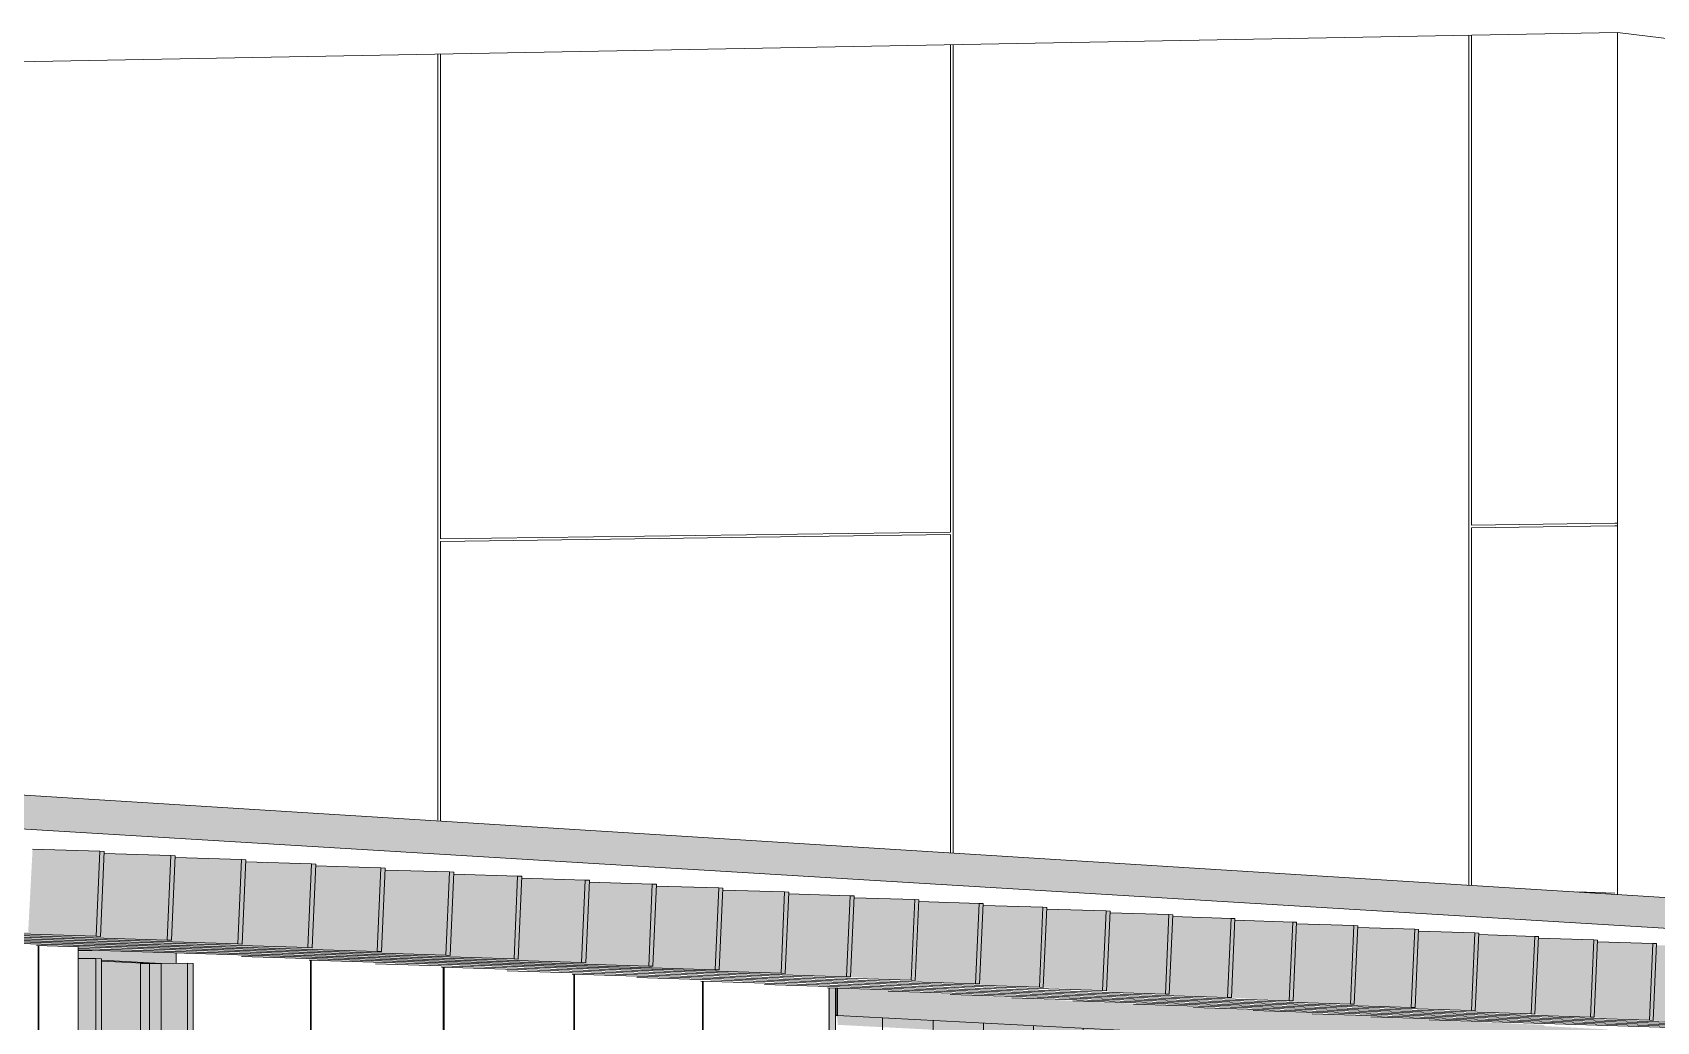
# Model space of a CAD drawing. Header units: inches. Extents: x 31213 to 31218, y -65 to 66.
# Drawn here: x 31214.25295 to 31214.2896, y 66.01811 to 66.04042 of the extents above; entities that cross this region are included whole.
import ezdxf

# ---------------------------------------------------------------- set-up
doc = ezdxf.new("R2010")
doc.units = ezdxf.units.IN
doc.header["$MEASUREMENT"] = 0
for name, color, linetype, lineweight in [('A-GLAZ-CURT', 52, 'Continuous', 9), ('A-GLAZ-CWMG', 51, 'Continuous', 9), ('A-ROOF', 132, 'Continuous', 13), ('A-WALL-PATT', 111, 'Continuous', 13), ('L-SITE-WALL', 31, 'Continuous', 13), ('S-BEAM', 12, 'Continuous', 9)]:
    doc.layers.add(name, color=color, linetype=linetype, lineweight=lineweight)

# ---------------------------------------------------------------- blocks, each defined once
blk = doc.blocks.new('FP_2-Looking North East')
at = {"layer": 'A-WALL-PATT', "lineweight": 9}
for p, q in [((31214.259223, 66.007714), (31214.259223, 66.019493)), ((31214.259239, 65.99561), (31214.259239, 66.019492)), ((31214.26222, 65.995646), (31214.26222, 66.019333)), ((31214.262236, 66.007651), (31214.262236, 66.019332)), ((31214.265169, 66.007589), (31214.265169, 66.019176)), ((31214.265184, 65.995681), (31214.265184, 66.019175)), ((31214.26807, 65.995716), (31214.26807, 66.019021)), ((31214.268084, 66.007527), (31214.268084, 66.019021)), ((31214.259223, 66.007714), (31214.256574, 66.00777)), ((31214.259223, 66.007652), (31214.256574, 66.007707)), ((31214.259223, 65.983505), (31214.259223, 66.007652)), ((31214.265169, 66.007589), (31214.262236, 66.007651)), ((31214.262236, 65.983641), (31214.262236, 66.007589)), ((31214.265169, 66.007527), (31214.262236, 66.007589)), ((31214.265169, 65.983773), (31214.265169, 66.007527)), ((31214.270924, 66.007467), (31214.268084, 66.007527)), ((31214.268084, 65.983905), (31214.268084, 66.007466)), ((31214.270924, 66.007407), (31214.268084, 66.007466)), ((31214.26222, 65.995646), (31214.259239, 65.99561)), ((31214.259239, 65.995547), (31214.26222, 65.995583)), ((31214.259239, 65.983443), (31214.259239, 65.995547)), ((31214.26222, 65.983578), (31214.26222, 65.995583)), ((31214.26807, 65.995716), (31214.265184, 65.995681)), ((31214.265184, 65.99562), (31214.26807, 65.995655)), ((31214.265184, 65.983712), (31214.265184, 65.99562)), ((31214.26807, 65.983843), (31214.26807, 65.995655)), ((31214.262236, 65.983641), (31214.265169, 65.983773)), ((31214.268084, 65.983905), (31214.270924, 65.984033)), ((31214.256574, 65.983385), (31214.259223, 65.983505))]:
    blk.add_line(p, q, dxfattribs=at)
blk = doc.blocks.new('FP_14-Looking North East')
at = {"layer": 'A-WALL-PATT', "lineweight": 9}
for p, q in [((31214.253077, 66.007844), (31214.253077, 66.019821)), ((31214.253094, 65.995536), (31214.253094, 66.01982))]:
    blk.add_line(p, q, dxfattribs=at)
blk = doc.blocks.new('FP_19-Looking North East')
at = {"layer": 'A-WALL-PATT', "lineweight": 9}
for p, q in [((31214.272133, 65.984381), (31214.272133, 66.018189)), ((31214.273276, 65.984432), (31214.273276, 66.01813)), ((31214.274412, 65.984482), (31214.274412, 66.018072)), ((31214.275541, 65.984532), (31214.275541, 66.018013)), ((31214.276662, 65.984582), (31214.276662, 66.017955)), ((31214.277776, 66.007293), (31214.277776, 66.017898)), ((31214.278883, 65.98468), (31214.278883, 66.017841)), ((31214.279983, 65.984729), (31214.279983, 66.017784)), ((31214.281076, 65.984777), (31214.281076, 66.017728)), ((31214.282162, 65.984826), (31214.282162, 66.017672)), ((31214.283242, 65.984873), (31214.283242, 66.017616)), ((31214.284314, 65.984921), (31214.284314, 66.017561)), ((31214.28538, 65.984968), (31214.28538, 66.017506)), ((31214.286439, 65.985015), (31214.286439, 66.017451)), ((31214.287492, 65.985062), (31214.287492, 66.017397)), ((31214.277776, 65.984631), (31214.277776, 66.007279))]:
    blk.add_line(p, q, dxfattribs=at)
blk = doc.blocks.new('FP_24-Looking North East')
at = {"layer": 'A-WALL-PATT', "lineweight": 9}
for p, q in [((31214.288656, 66.029347), (31214.288718, 66.029348)), ((31214.288656, 66.029289), (31214.288718, 66.02929))]:
    blk.add_line(p, q, dxfattribs=at)
blk = doc.blocks.new('FP_25-Looking North East')
at = {"layer": 'A-WALL-PATT', "lineweight": 9}
for p, q in [((31214.285362, 66.029246), (31214.285362, 66.040357)), ((31214.285423, 66.029304), (31214.285423, 66.040358)), ((31214.262097, 66.028939), (31214.262097, 66.039933)), ((31214.262157, 66.028997), (31214.262157, 66.039934)), ((31214.273668, 66.029149), (31214.273668, 66.040144)), ((31214.273729, 66.029092), (31214.273729, 66.040145)), ((31214.285362, 66.021187), (31214.285362, 66.029246)), ((31214.285423, 66.029304), (31214.288656, 66.029347)), ((31214.285423, 66.029247), (31214.288656, 66.029289)), ((31214.285423, 66.021183), (31214.285423, 66.029247)), ((31214.262097, 66.022649), (31214.262097, 66.028939)), ((31214.262157, 66.028997), (31214.273668, 66.029149)), ((31214.273668, 66.029092), (31214.262157, 66.02894)), ((31214.262157, 66.022645), (31214.262157, 66.02894)), ((31214.273668, 66.021922), (31214.273668, 66.029092)), ((31214.273729, 66.021918), (31214.273729, 66.029092))]:
    blk.add_line(p, q, dxfattribs=at)

msp = doc.modelspace()

# ---------------------------------------------------------------- hatches: boundary and pattern name
at = {"layer": 'A-GLAZ-CURT', "transparency": 33554458}
msp.add_hatch(color=256, dxfattribs=at).paths.add_polyline_path([(31214.25585, 66.008112), (31214.25585, 66.01942), (31214.254511, 66.019491), (31214.254511, 66.008142)], flags=0)
at = {"layer": 'A-GLAZ-CWMG'}
for points in [[(31214.253982, 66.007889), (31214.25438, 66.00789), (31214.25438, 66.019534), (31214.253982, 66.01952), (31214.253982, 66.008505)], [(31214.254509, 66.007887), (31214.254509, 66.019527), (31214.25438, 66.019525), (31214.25438, 66.00789)], [(31214.25585, 66.008112), (31214.25585, 66.01942), (31214.255388, 66.019416), (31214.255388, 66.008123)], [(31214.256445, 66.008099), (31214.256445, 66.019425), (31214.25585, 66.01942), (31214.25585, 66.008112)], [(31214.256572, 66.007843), (31214.256572, 66.019419), (31214.256445, 66.019425), (31214.256445, 66.007846)], [(31214.270903, 65.983973), (31214.271069, 65.983981), (31214.271069, 66.018862), (31214.270903, 66.018868), (31214.270903, 65.985957)], [(31214.288491, 66.017345), (31214.288491, 66.017932), (31214.287068, 66.018006), (31214.287068, 66.018033), (31214.284469, 66.018145), (31214.284469, 66.018172), (31214.28183, 66.018286), (31214.28183, 66.018314), (31214.27915, 66.018429), (31214.27915, 66.018457), (31214.276513, 66.018569), (31214.272381, 66.018807), (31214.272381, 66.018822), (31214.271115, 66.018857), (31214.271115, 66.018242), (31214.287068, 66.017419)], [(31214.287987, 66.017174), (31214.287987, 66.01737), (31214.271101, 66.018257), (31214.271122, 66.018034), (31214.286561, 66.017247)]]:
    msp.add_hatch(color=256, dxfattribs=at).paths.add_polyline_path(points, flags=0)
at = {"layer": 'A-ROOF'}
msp.add_hatch(color=256, dxfattribs=at).paths.add_polyline_path([(31214.31507, 66.01869), (31214.31507, 66.019326), (31214.212786, 66.02571), (31214.212786, 66.025097), (31214.206408, 66.025248), (31214.311917, 66.01888)], flags=0)
at = {"layer": 'L-SITE-WALL'}
h = msp.add_hatch(color=256, dxfattribs=at)
h.paths.add_polyline_path([(31214.256192, 65.98381), (31214.256192, 66.007592), (31214.255851, 66.007589), (31214.255851, 65.983813)], flags=0)
h.paths.add_polyline_path([(31214.256192, 66.008105), (31214.256192, 66.019688), (31214.2548, 66.019718), (31214.25399, 66.019688), (31214.25399, 66.019531), (31214.254516, 66.01952), (31214.254516, 66.019491), (31214.255851, 66.01942), (31214.255851, 66.008112)], flags=0)
h = msp.add_hatch(color=256, dxfattribs=at)
h.paths.add_polyline_path([(31214.254516, 65.983771), (31214.255851, 65.983815), (31214.255851, 66.007591), (31214.255499, 66.007589), (31214.255499, 66.007144), (31214.255347, 66.007021), (31214.254516, 66.007037), (31214.254516, 65.995591), (31214.255499, 65.995558), (31214.255499, 65.994943), (31214.255347, 65.994821), (31214.254516, 65.994809), (31214.254516, 65.983807)], flags=0)
h.paths.add_polyline_path([(31214.255851, 66.008112), (31214.255851, 66.01942), (31214.254516, 66.019491), (31214.254516, 66.008142), (31214.255499, 66.00812)], flags=0)
at = {"layer": 'S-BEAM'}
for points in [[(31214.254382, 66.020035), (31214.254465, 66.021951), (31214.25295, 66.021996), (31214.252851, 66.020118), (31214.241767, 66.020458), (31214.241767, 66.020423), (31214.252952, 66.020079)], [(31214.255988, 66.019948), (31214.256071, 66.021855), (31214.254569, 66.0219), (31214.254471, 66.02003), (31214.243419, 66.02037), (31214.243419, 66.020335), (31214.254752, 66.019986)], [(31214.254482, 66.020029), (31214.254565, 66.021945), (31214.254465, 66.021951), (31214.254382, 66.020035)], [(31214.257581, 66.019862), (31214.257663, 66.021761), (31214.256174, 66.021806), (31214.256077, 66.019943), (31214.245056, 66.020282), (31214.245056, 66.020247), (31214.256176, 66.019905)], [(31214.25916, 66.019776), (31214.259242, 66.021667), (31214.257765, 66.021697), (31214.25767, 66.019857), (31214.24668, 66.020196), (31214.24668, 66.020161), (31214.259143, 66.019777)], [(31214.260725, 66.019691), (31214.260807, 66.021575), (31214.259344, 66.021618), (31214.259248, 66.019772), (31214.248289, 66.020109), (31214.248289, 66.020075), (31214.259345, 66.019734)], [(31214.262277, 66.019608), (31214.262359, 66.021483), (31214.260908, 66.021526), (31214.260813, 66.019687), (31214.249885, 66.020024), (31214.249885, 66.01999), (31214.26091, 66.01965)], [(31214.256088, 66.019942), (31214.25617, 66.021849), (31214.256071, 66.021855), (31214.255988, 66.019948)], [(31214.257679, 66.019856), (31214.257762, 66.021755), (31214.257663, 66.021761), (31214.257581, 66.019862)], [(31214.259257, 66.019771), (31214.25934, 66.021662), (31214.259242, 66.021667), (31214.25916, 66.019776)], [(31214.260822, 66.019686), (31214.260904, 66.021569), (31214.260807, 66.021575), (31214.260725, 66.019691)], [(31214.263816, 66.019524), (31214.263897, 66.021391), (31214.262459, 66.021435), (31214.262365, 66.019603), (31214.251468, 66.019939), (31214.251468, 66.019905), (31214.263541, 66.019533)], [(31214.265342, 66.019442), (31214.265423, 66.021301), (31214.263996, 66.021344), (31214.263903, 66.01952), (31214.253037, 66.019855), (31214.253037, 66.019822), (31214.263998, 66.019483)], [(31214.266855, 66.01936), (31214.266935, 66.021211), (31214.265521, 66.021254), (31214.265429, 66.019437), (31214.253984, 66.019772), (31214.253984, 66.019758), (31214.265523, 66.019401)], [(31214.268355, 66.019279), (31214.268435, 66.021122), (31214.267033, 66.021165), (31214.266941, 66.019355), (31214.25399, 66.019756), (31214.25399, 66.019723), (31214.267938, 66.019292)], [(31214.262373, 66.019602), (31214.262455, 66.021477), (31214.262359, 66.021483), (31214.262277, 66.019608)], [(31214.263911, 66.019519), (31214.263992, 66.021386), (31214.263897, 66.021391), (31214.263816, 66.019524)], [(31214.265436, 66.019437), (31214.265517, 66.021295), (31214.265423, 66.021301), (31214.265342, 66.019442)], [(31214.266948, 66.019355), (31214.267029, 66.021206), (31214.266935, 66.021211), (31214.266855, 66.01936)], [(31214.269843, 66.019198), (31214.269923, 66.021034), (31214.268532, 66.021076), (31214.268441, 66.019274), (31214.257666, 66.019604), (31214.257666, 66.019575), (31214.268534, 66.019239)], [(31214.271318, 66.019118), (31214.271398, 66.020947), (31214.270019, 66.020988), (31214.269929, 66.019194), (31214.259191, 66.01952), (31214.259191, 66.019494), (31214.270021, 66.019159)], [(31214.268448, 66.019274), (31214.268528, 66.021117), (31214.268435, 66.021122), (31214.268355, 66.019279)], [(31214.269935, 66.019193), (31214.270015, 66.021029), (31214.269923, 66.021034), (31214.269843, 66.019198)], [(31214.271409, 66.019114), (31214.271489, 66.020941), (31214.271398, 66.020947), (31214.271318, 66.019118)], [(31214.272781, 66.019039), (31214.272861, 66.02086), (31214.271493, 66.020901), (31214.271404, 66.019114), (31214.272335, 66.019053)], [(31214.272872, 66.019034), (31214.272952, 66.020855), (31214.272861, 66.02086), (31214.272781, 66.019039)], [(31214.274232, 66.018961), (31214.274312, 66.020774), (31214.272955, 66.020815), (31214.272867, 66.019035), (31214.272957, 66.019)], [(31214.274322, 66.018956), (31214.274402, 66.020769), (31214.274312, 66.020774), (31214.274232, 66.018961)], [(31214.275672, 66.018883), (31214.275751, 66.020689), (31214.274405, 66.020729), (31214.274318, 66.018956), (31214.274407, 66.018922)], [(31214.275761, 66.018878), (31214.27584, 66.020683), (31214.275751, 66.020689), (31214.275672, 66.018883)], [(31214.277099, 66.018806), (31214.277178, 66.020604), (31214.275844, 66.020644), (31214.275757, 66.018879), (31214.276732, 66.018817)], [(31214.277187, 66.018801), (31214.277266, 66.020599), (31214.277178, 66.020604), (31214.277099, 66.018806)], [(31214.278515, 66.018729), (31214.278593, 66.02052), (31214.27727, 66.02056), (31214.277184, 66.018801), (31214.277272, 66.018768)], [(31214.278602, 66.018724), (31214.278681, 66.020515), (31214.278593, 66.02052), (31214.278515, 66.018729)], [(31214.279919, 66.018653), (31214.279997, 66.020437), (31214.278685, 66.020477), (31214.278599, 66.018725), (31214.278686, 66.018691)], [(31214.280006, 66.018648), (31214.280084, 66.020432), (31214.279997, 66.020437), (31214.279919, 66.018653)], [(31214.281312, 66.018578), (31214.28139, 66.020354), (31214.280088, 66.020394), (31214.280003, 66.018649), (31214.281128, 66.018584)], [(31214.281398, 66.018573), (31214.281476, 66.020349), (31214.28139, 66.020354), (31214.281312, 66.018578)], [(31214.282694, 66.018503), (31214.282772, 66.020272), (31214.28148, 66.020312), (31214.281396, 66.018574), (31214.281482, 66.018541)], [(31214.282779, 66.018498), (31214.282857, 66.020267), (31214.282772, 66.020272), (31214.282694, 66.018503)], [(31214.284064, 66.018429), (31214.284142, 66.020191), (31214.282861, 66.02023), (31214.282777, 66.018499), (31214.282862, 66.018466)], [(31214.284149, 66.018424), (31214.284227, 66.020186), (31214.284142, 66.020191), (31214.284064, 66.018429)], [(31214.285424, 66.018355), (31214.285502, 66.020111), (31214.284231, 66.020149), (31214.284148, 66.018425), (31214.284232, 66.018392)], [(31214.285508, 66.018351), (31214.285586, 66.020106), (31214.285502, 66.020111), (31214.285424, 66.018355)], [(31214.286773, 66.018282), (31214.28685, 66.020031), (31214.285589, 66.020069), (31214.285507, 66.018351), (31214.285591, 66.018319)], [(31214.286857, 66.018278), (31214.286934, 66.020026), (31214.28685, 66.020031), (31214.286773, 66.018282)], [(31214.288111, 66.01821), (31214.288188, 66.019951), (31214.286937, 66.019989), (31214.286856, 66.018278), (31214.287083, 66.018242)], [(31214.288194, 66.018206), (31214.288271, 66.019946), (31214.288188, 66.019951), (31214.288111, 66.01821)], [(31214.289439, 66.018138), (31214.289516, 66.019873), (31214.288275, 66.01991), (31214.288194, 66.018206), (31214.288449, 66.018169)], [(31214.289521, 66.018134), (31214.289598, 66.019868), (31214.289516, 66.019873), (31214.289439, 66.018138)], [(31214.290756, 66.018067), (31214.290833, 66.019795), (31214.289601, 66.019832), (31214.289521, 66.018134), (31214.289927, 66.018093)]]:
    msp.add_hatch(color=256, dxfattribs=at).paths.add_polyline_path(points, flags=0)

# ---------------------------------------------------------------- linework, layer by layer
at = {"layer": 'A-GLAZ-CURT'}
for p, q in [((31214.25585, 66.01942), (31214.254511, 66.019491)), ((31214.254512, 66.019474), (31214.255586, 66.019418)), ((31214.255586, 66.019418), (31214.25585, 66.01942)), ((31214.255586, 66.019418), (31214.255586, 66.008118)), ((31214.25585, 66.008112), (31214.25585, 66.01942))]:
    msp.add_line(p, q, dxfattribs=at)
at = {"layer": 'A-GLAZ-CWMG'}
for p, q in [((31214.253982, 66.019531), (31214.25438, 66.019534)), ((31214.25438, 66.019534), (31214.254509, 66.019527)), ((31214.25438, 66.019534), (31214.25438, 66.00789)), ((31214.254509, 66.007887), (31214.254509, 66.019527)), ((31214.255388, 66.019416), (31214.25585, 66.01942)), ((31214.255388, 66.019416), (31214.255388, 66.008123)), ((31214.25585, 66.01942), (31214.256445, 66.019425)), ((31214.256445, 66.019425), (31214.256572, 66.019419)), ((31214.256445, 66.019425), (31214.256445, 66.007846)), ((31214.256572, 66.007843), (31214.256572, 66.019419)), ((31214.271069, 66.018864), (31214.271069, 65.983981)), ((31214.271099, 66.018863), (31214.271099, 66.018257)), ((31214.271115, 66.018242), (31214.271115, 66.018863)), ((31214.271099, 66.018257), (31214.271084, 66.018256)), ((31214.271084, 66.018256), (31214.271084, 66.018241)), ((31214.271084, 66.018241), (31214.271115, 66.018242)), ((31214.288491, 66.017345), (31214.271115, 66.018242))]:
    msp.add_line(p, q, dxfattribs=at)
at = {"layer": 'A-ROOF'}
for p, q in [((31214.212786, 66.02571), (31214.31507, 66.019326)), ((31214.31507, 66.01869), (31214.205405, 66.025309))]:
    msp.add_line(p, q, dxfattribs=at)
at = {"layer": 'L-SITE-WALL'}
for p, q in [((31214.288718, 66.040418), (31214.188549, 66.038594)), ((31214.318231, 66.036868), (31214.288718, 66.040418)), ((31214.288718, 66.040418), (31214.288718, 66.020976)), ((31214.287809, 66.021033), (31214.288656, 66.021008)), ((31214.253982, 65.983205), (31214.253982, 66.019793)), ((31214.25399, 66.019711), (31214.254297, 66.019713)), ((31214.256192, 66.019655), (31214.256192, 66.019423)), ((31214.270924, 65.983972), (31214.270924, 66.018869))]:
    msp.add_line(p, q, dxfattribs=at)
at = {"layer": 'S-BEAM'}
for p, q in [((31214.25295, 66.021996), (31214.254465, 66.021951)), ((31214.254465, 66.021951), (31214.254382, 66.020035)), ((31214.254565, 66.021945), (31214.254465, 66.021951)), ((31214.254482, 66.020029), (31214.254565, 66.021945)), ((31214.254569, 66.0219), (31214.256071, 66.021855)), ((31214.256071, 66.021855), (31214.255988, 66.019948)), ((31214.25617, 66.021849), (31214.256071, 66.021855)), ((31214.256088, 66.019942), (31214.25617, 66.021849)), ((31214.256174, 66.021806), (31214.257663, 66.021761)), ((31214.257663, 66.021761), (31214.257581, 66.019862)), ((31214.257762, 66.021755), (31214.257663, 66.021761)), ((31214.257679, 66.019856), (31214.257762, 66.021755)), ((31214.257766, 66.021712), (31214.259242, 66.021667)), ((31214.259242, 66.021667), (31214.25916, 66.019776)), ((31214.25934, 66.021662), (31214.259242, 66.021667)), ((31214.259257, 66.019771), (31214.25934, 66.021662)), ((31214.259344, 66.021618), (31214.260807, 66.021575)), ((31214.260807, 66.021575), (31214.260725, 66.019691)), ((31214.260904, 66.021569), (31214.260807, 66.021575)), ((31214.260822, 66.019686), (31214.260904, 66.021569)), ((31214.260908, 66.021526), (31214.262359, 66.021483)), ((31214.262359, 66.021483), (31214.262277, 66.019608)), ((31214.262455, 66.021477), (31214.262359, 66.021483)), ((31214.262373, 66.019602), (31214.262455, 66.021477)), ((31214.262459, 66.021435), (31214.263897, 66.021391)), ((31214.263897, 66.021391), (31214.263816, 66.019524)), ((31214.263992, 66.021386), (31214.263897, 66.021391)), ((31214.263911, 66.019519), (31214.263992, 66.021386)), ((31214.263996, 66.021344), (31214.265423, 66.021301)), ((31214.265423, 66.021301), (31214.265342, 66.019442)), ((31214.265517, 66.021295), (31214.265423, 66.021301)), ((31214.265436, 66.019437), (31214.265517, 66.021295)), ((31214.265521, 66.021254), (31214.266935, 66.021211)), ((31214.266935, 66.021211), (31214.266855, 66.01936)), ((31214.267029, 66.021206), (31214.266935, 66.021211)), ((31214.266948, 66.019355), (31214.267029, 66.021206)), ((31214.267033, 66.021165), (31214.268435, 66.021122)), ((31214.268435, 66.021122), (31214.268355, 66.019279)), ((31214.268528, 66.021117), (31214.268435, 66.021122)), ((31214.268448, 66.019274), (31214.268528, 66.021117)), ((31214.268532, 66.021076), (31214.269923, 66.021034)), ((31214.269923, 66.021034), (31214.269843, 66.019198)), ((31214.270015, 66.021029), (31214.269923, 66.021034)), ((31214.269935, 66.019193), (31214.270015, 66.021029)), ((31214.270019, 66.020988), (31214.271398, 66.020947)), ((31214.271398, 66.020947), (31214.271318, 66.019118)), ((31214.271489, 66.020941), (31214.271398, 66.020947)), ((31214.271409, 66.019114), (31214.271489, 66.020941)), ((31214.271493, 66.020901), (31214.272861, 66.02086)), ((31214.272861, 66.02086), (31214.272781, 66.019039)), ((31214.272952, 66.020855), (31214.272861, 66.02086)), ((31214.272872, 66.019034), (31214.272952, 66.020855)), ((31214.272955, 66.020815), (31214.274312, 66.020774)), ((31214.274312, 66.020774), (31214.274232, 66.018961)), ((31214.274402, 66.020769), (31214.274312, 66.020774)), ((31214.274322, 66.018956), (31214.274402, 66.020769)), ((31214.254382, 66.020035), (31214.241767, 66.020423)), ((31214.274405, 66.020729), (31214.275751, 66.020689)), ((31214.275751, 66.020689), (31214.275672, 66.018883)), ((31214.27584, 66.020683), (31214.275751, 66.020689)), ((31214.275761, 66.018878), (31214.27584, 66.020683)), ((31214.275844, 66.020644), (31214.277178, 66.020604)), ((31214.277178, 66.020604), (31214.277099, 66.018806)), ((31214.277266, 66.020599), (31214.277178, 66.020604)), ((31214.277187, 66.018801), (31214.277266, 66.020599)), ((31214.27727, 66.02056), (31214.278593, 66.02052)), ((31214.278593, 66.02052), (31214.278515, 66.018729)), ((31214.278681, 66.020515), (31214.278593, 66.02052)), ((31214.278602, 66.018724), (31214.278681, 66.020515)), ((31214.278685, 66.020477), (31214.279997, 66.020437)), ((31214.279997, 66.020437), (31214.279919, 66.018653)), ((31214.280084, 66.020432), (31214.279997, 66.020437)), ((31214.280006, 66.018648), (31214.280084, 66.020432)), ((31214.255988, 66.019948), (31214.243419, 66.020335)), ((31214.257581, 66.019862), (31214.245056, 66.020247)), ((31214.25916, 66.019776), (31214.24668, 66.020161)), ((31214.260725, 66.019691), (31214.248289, 66.020075)), ((31214.254382, 66.020035), (31214.254482, 66.020029)), ((31214.280088, 66.020394), (31214.28139, 66.020354)), ((31214.28139, 66.020354), (31214.281312, 66.018578)), ((31214.281476, 66.020349), (31214.28139, 66.020354)), ((31214.281398, 66.018573), (31214.281476, 66.020349)), ((31214.28148, 66.020312), (31214.282772, 66.020272)), ((31214.282772, 66.020272), (31214.282694, 66.018503)), ((31214.282857, 66.020267), (31214.282772, 66.020272)), ((31214.282779, 66.018498), (31214.282857, 66.020267)), ((31214.282861, 66.02023), (31214.284142, 66.020191)), ((31214.284142, 66.020191), (31214.284064, 66.018429)), ((31214.284227, 66.020186), (31214.284142, 66.020191)), ((31214.284149, 66.018424), (31214.284227, 66.020186)), ((31214.284231, 66.020149), (31214.285502, 66.020111)), ((31214.285502, 66.020111), (31214.285424, 66.018355)), ((31214.285586, 66.020106), (31214.285502, 66.020111)), ((31214.285508, 66.018351), (31214.285586, 66.020106)), ((31214.285589, 66.020069), (31214.28685, 66.020031)), ((31214.28685, 66.020031), (31214.286773, 66.018282)), ((31214.286934, 66.020026), (31214.28685, 66.020031)), ((31214.262277, 66.019608), (31214.249885, 66.01999)), ((31214.263816, 66.019524), (31214.251468, 66.019905)), ((31214.265342, 66.019442), (31214.253037, 66.019822)), ((31214.266855, 66.01936), (31214.253984, 66.019758)), ((31214.268355, 66.019279), (31214.25399, 66.019723)), ((31214.255988, 66.019948), (31214.256088, 66.019942)), ((31214.257581, 66.019862), (31214.257679, 66.019856)), ((31214.25916, 66.019776), (31214.259257, 66.019771)), ((31214.260725, 66.019691), (31214.260822, 66.019686)), ((31214.286857, 66.018278), (31214.286934, 66.020026)), ((31214.286937, 66.019989), (31214.288188, 66.019951)), ((31214.288188, 66.019951), (31214.288111, 66.01821)), ((31214.288271, 66.019946), (31214.288188, 66.019951)), ((31214.288194, 66.018206), (31214.288271, 66.019946)), ((31214.288275, 66.01991), (31214.289516, 66.019873)), ((31214.289516, 66.019873), (31214.289439, 66.018138)), ((31214.289598, 66.019868), (31214.289516, 66.019873)), ((31214.289521, 66.018134), (31214.289598, 66.019868)), ((31214.269843, 66.019198), (31214.257666, 66.019575)), ((31214.271318, 66.019118), (31214.259191, 66.019494)), ((31214.272781, 66.019039), (31214.260689, 66.019414)), ((31214.274232, 66.018961), (31214.262182, 66.019334)), ((31214.262277, 66.019608), (31214.262373, 66.019602)), ((31214.263816, 66.019524), (31214.263911, 66.019519)), ((31214.265342, 66.019442), (31214.265436, 66.019437)), ((31214.266855, 66.01936), (31214.266948, 66.019355)), ((31214.275672, 66.018883), (31214.263662, 66.019255)), ((31214.277099, 66.018806), (31214.265131, 66.019177)), ((31214.278515, 66.018729), (31214.266587, 66.019099)), ((31214.279919, 66.018653), (31214.268032, 66.019022)), ((31214.268355, 66.019279), (31214.268448, 66.019274)), ((31214.281312, 66.018578), (31214.269466, 66.018946)), ((31214.269843, 66.019198), (31214.269935, 66.019193)), ((31214.271318, 66.019118), (31214.271409, 66.019114)), ((31214.272781, 66.019039), (31214.272872, 66.019034)), ((31214.274232, 66.018961), (31214.274322, 66.018956)), ((31214.282694, 66.018503), (31214.270887, 66.01887)), ((31214.284064, 66.018429), (31214.272262, 66.018796)), ((31214.285424, 66.018355), (31214.273662, 66.018721)), ((31214.286773, 66.018282), (31214.27505, 66.018647)), ((31214.275672, 66.018883), (31214.275761, 66.018878)), ((31214.288111, 66.01821), (31214.276427, 66.018574)), ((31214.277099, 66.018806), (31214.277187, 66.018801)), ((31214.278515, 66.018729), (31214.278602, 66.018724)), ((31214.279919, 66.018653), (31214.280006, 66.018648)), ((31214.281312, 66.018578), (31214.281398, 66.018573)), ((31214.289439, 66.018138), (31214.277794, 66.018501)), ((31214.290756, 66.018067), (31214.27915, 66.018429)), ((31214.292063, 66.017996), (31214.280495, 66.018357)), ((31214.29336, 66.017926), (31214.28183, 66.018286)), ((31214.282694, 66.018503), (31214.282779, 66.018498)), ((31214.294647, 66.017856), (31214.283155, 66.018215)), ((31214.284064, 66.018429), (31214.284149, 66.018424)), ((31214.285424, 66.018355), (31214.285508, 66.018351)), ((31214.286773, 66.018282), (31214.286857, 66.018278)), ((31214.288111, 66.01821), (31214.288194, 66.018206)), ((31214.295923, 66.017787), (31214.284469, 66.018145)), ((31214.289439, 66.018138), (31214.289521, 66.018134))]:
    msp.add_line(p, q, dxfattribs=at)

# ---------------------------------------------------------------- block references
at = {"layer": 'A-GLAZ-CURT'}
msp.add_blockref('FP_19-Looking North East', (0, 0), dxfattribs=at)
at = {"layer": 'L-SITE-WALL', "lineweight": 9}
for name in ['FP_25-Looking North East', 'FP_24-Looking North East', 'FP_14-Looking North East', 'FP_2-Looking North East']:
    msp.add_blockref(name, (0, 0), dxfattribs=at)

doc.saveas('drawing.dxf')
